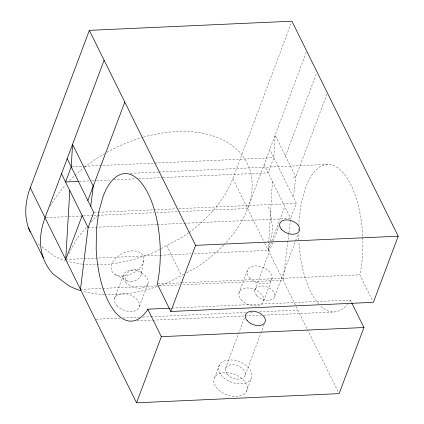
<?xml version="1.0" encoding="UTF-8"?>
<svg xmlns="http://www.w3.org/2000/svg" width="424" height="424" viewBox="0 0 424 424"><rect width="100%" height="100%" fill="white"/><g stroke="black" fill="none" stroke-linecap="round" stroke-linejoin="round"><path stroke-width="0.32" stroke-dasharray="2.12 1.59" d="M298.788 240.132L298.851 233.152M298.872 230.587L298.888 228.668M298.92 225.462L298.957 220.978L301.294 202.995L305.64 187.408A73.85 32.007 87.4 0 1 347.378 178.499A73.85 32.007 87.4 0 1 360.188 273.406L359.801 274.8L372.807 301.157M272.399 181.446L268.297 250.34L193.731 253.711M163.208 177.566L268.132 172.822L273.809 157.696L275.149 135.161L295.825 176.988L293.329 197.187M288.829 233.582L283.068 280.222L182.103 284.785M288.914 232.924L290.535 219.786M141.499 273.454L143.763 259.53M114.591 298.528L123.336 275.229M139.342 306.573L148.087 283.274M189.12 232.405A112.514 72.175 -26.3 0 0 232.861 178.637L291.474 22.44M306.239 52.316L247.627 208.513L180.317 211.555M285.49 156.074L316.574 73.23M238.961 292.904L247.234 270.862M214.661 377.556L219.388 364.958M271.546 241.691L268.297 250.34L272.77 229.389L270.03 210.182L268.238 207.214M271.779 241.071L284.764 206.467M326.915 94.144L295.825 176.988L292.375 177.142M225.377 368.684L244.537 317.629M254.919 289.958L273.008 241.765M273.236 241.145L278.801 226.315M184.451 223.278L290.7 218.471L296.376 203.345L269.765 149.513M263.712 300.95L271.985 278.907M245.178 375.123L264.338 324.063M274.72 296.397L298.141 233.99M246.445 391.442A17.379 10.998 20.6 0 0 227.121 372.579A17.379 10.998 20.6 0 0 218.095 389.471A17.379 10.998 20.6 0 0 246.445 391.442L251.167 378.849A17.379 10.998 20.6 0 0 231.843 359.987A17.379 10.998 20.6 0 0 222.823 376.878A17.379 10.998 20.6 0 0 251.167 378.849M172.16 308.084L350.33 300.033L349.789 301.114A73.85 32.007 87.4 0 1 348.581 302.821M68.783 253.753L77.083 238.24L86.899 226.946M91.165 222.038L94.584 218.111L97.668 215.689M183.756 274.28L170.475 281.43A112.514 72.175 -26.3 0 1 158.083 286.253M186.608 272.749L196.317 267.523A112.514 72.175 -26.3 0 0 223.967 244.717M71.884 166.823L83.761 166.287M84.418 166.256L273.809 157.696M130.544 173.326L158.258 172.07M158.921 172.043L327.196 164.433M79.405 181.355L89.3 180.905M91.939 180.788L95.898 180.608M96.561 180.576L111.077 179.924M113.717 179.803L136.157 178.79M138.796 178.668L162.551 177.598M93.784 212.504L97.743 212.329M98.405 212.297L153.175 209.822M153.833 209.79L176.273 208.778M178.912 208.656L296.376 203.345M46.354 217.613L82.648 215.97M83.311 215.943L93.211 215.493M93.868 215.466L153.917 212.747M156.562 212.631L179.654 211.587M88.107 227.63L156.737 224.529M157.399 224.497L183.793 223.305M65.709 259.499L83.528 258.693M84.185 258.667L159.413 255.264M160.076 255.237L191.092 253.833M157.871 283.932L180.969 282.887M181.626 282.856L359.801 274.8M80.475 289.38L157.023 285.919M159.662 285.797L179.463 284.901M170.178 308.174L171.497 308.116M95.903 319.224L120.321 318.122M122.96 318.005L139.454 317.258M142.756 317.11L150.674 316.749M151.336 316.723L245.697 312.456M250.319 312.244L252.301 312.154M259.557 311.826L297.834 310.098M136.978 320.883L152.158 320.2M152.815 320.168L244.542 316.023M245.204 315.991L261.041 315.276M263.68 315.159L334.287 311.963M115.513 274.736L127.375 281.054M39.84 245.268L38.298 244.118A112.514 72.175 -26.3 0 1 36.565 242.131M41.902 246.805L54.415 256.133A112.514 72.175 -26.3 0 0 65.163 260.516M350.33 300.033L351.491 302.37M264.088 164.639L290.7 218.471M232.861 178.637L264.512 242.682M264.804 243.275L307.204 329.056M307.495 329.649L338.538 392.454M166.701 245.634L181.472 275.51M348.168 303.361A73.85 32.007 87.4 0 1 320.602 306.017M318.742 304.098A73.85 32.007 87.4 0 1 298.856 241.452M143.407 137.153A112.514 72.175 -26.3 0 1 242.565 155.741A112.514 72.175 -26.3 0 1 224.429 244.235M157.452 286.47A112.514 72.175 -26.3 0 1 105.057 294.664M104.405 294.638A112.514 72.175 -26.3 0 1 82.51 291.177M50.366 206.117A112.514 72.175 -26.3 0 1 65.545 184.88M69.615 180.513A112.514 72.175 -26.3 0 1 84.085 167.485M84.599 167.083A112.514 72.175 -26.3 0 1 104.643 153.578M106.928 152.285A112.514 72.175 -26.3 0 1 142.777 137.334M188.585 232.792A112.514 72.175 -26.3 0 1 181.552 237.641L155.709 251.554A112.514 72.175 -26.3 0 1 83.183 264.253M82.547 264.184A112.514 72.175 -26.3 0 1 65.805 260.723M256.674 295.443A10.425 6.604 20.6 0 0 273.962 297.95A10.425 6.604 20.6 0 0 263.829 286.136A10.425 6.604 20.6 0 0 256.674 295.443M227.132 374.169A10.425 6.598 20.6 0 0 244.42 376.676A10.425 6.598 20.6 0 0 234.287 364.868A10.425 6.598 20.6 0 0 227.132 374.169M122.7 276.066A17.379 11.146 -26.3 0 0 143.339 256.562A17.379 11.146 -26.3 0 0 116.24 257.787A17.379 11.146 -26.3 0 0 122.7 276.066M130.968 281.721A8.687 5.576 -26.3 0 0 141.287 271.969A8.687 5.576 -26.3 0 0 127.741 272.579A8.687 5.576 -26.3 0 0 130.968 281.721M241.15 299.757A13.033 8.252 20.6 0 0 262.769 302.89A13.033 8.252 20.6 0 0 250.096 288.135A13.033 8.252 20.6 0 0 241.15 299.757M116.78 305.381A13.033 8.252 20.6 0 0 138.399 308.513A13.033 8.252 20.6 0 0 125.727 293.752A13.033 8.252 20.6 0 0 116.78 305.381M125.525 282.082A13.033 8.252 20.6 0 0 147.139 285.214A13.033 8.252 20.6 0 0 134.472 270.454A13.033 8.252 20.6 0 0 125.525 282.082M249.423 277.72A13.033 8.252 20.6 0 0 271.037 280.847A13.033 8.252 20.6 0 0 258.37 266.092A13.033 8.252 20.6 0 0 249.423 277.72"/><path stroke-width="0.64" d="M69.806 190.604L65.709 259.499L82.171 215.625M80.475 289.38L88.107 227.63L93.784 212.504L67.178 158.671M90.741 206.345L93.238 186.147L72.562 144.319L71.221 166.855L65.545 181.981L78.742 181.382M30.263 232.167A112.514 72.175 -26.3 0 1 30.268 187.795L89.347 30.358L291.935 21.2L398.2 236.205L373.385 302.328L170.798 311.486L157.209 283.958L157.596 282.564A73.85 32.007 87.4 0 0 144.791 187.657A73.85 32.007 87.4 0 0 103.048 196.566L98.707 212.154L96.37 230.137L96.2 249.291A73.85 32.007 87.4 0 0 147.202 310.273L147.743 309.191L169.521 308.206M104.113 60.235L45.034 217.671A112.514 72.175 -26.3 0 0 53.064 273.999L69.181 286.009A112.514 72.175 -26.3 0 0 80.571 290.599M87.848 200.499L124.788 102.067M351.777 302.953L363.935 327.519L339.121 393.642L136.533 402.8L161.343 336.677L147.743 309.191M170.798 311.486L195.607 245.364L89.347 30.358M195.607 245.364L398.2 236.205M161.343 336.677L363.935 327.519M61.501 173.798L88.107 227.63M30.268 187.795L136.533 402.8M28.541 227.958L43.306 257.834M247.213 320.65A10.425 6.593 20.5 0 0 264.507 323.152A10.425 6.593 20.5 0 0 254.368 311.354A10.425 6.593 20.5 0 0 247.213 320.65M281.483 229.331A10.425 6.598 20.6 0 0 298.772 231.833A10.425 6.598 20.6 0 0 288.638 220.024A10.425 6.598 20.6 0 0 281.483 229.331"/></g></svg>
